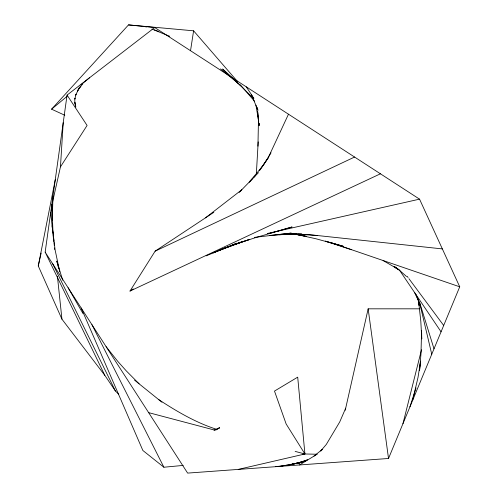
<?xml version="1.0" encoding="UTF-8"?>
<svg xmlns="http://www.w3.org/2000/svg" width="498" height="498" viewBox="0 0 498 498"><rect width="100%" height="100%" fill="white"/><g stroke="black" fill="none" stroke-linecap="round" stroke-linejoin="round"><path stroke-width="0.75" d="M257.945 146.157L258.493 118.624L257.721 111.708M421.576 330.772L420.984 353.754L419.559 370.425L420.605 361.181L418.003 377.422L412.68 400.236M52.975 196.088L52.259 220.203L51.836 204.267L52.881 229.665L53.896 241.069M256.352 173.734L258.194 141.886M259.134 125.577L259.265 123.243M52.495 202.406L60.457 166.861L63.209 122.72M45.162 252.137L67.062 95.081L154.722 27.508L419.546 199.15L459.729 286.811L388.521 458.477L187.628 473.1L45.162 252.137L104.835 375.368L115.418 390.992L118.723 394.217M190.529 50.715L193.598 30.814L128.509 24.9L51.58 109.187L64.808 115.25M104.835 375.368L61.939 319.174L38.271 265.938L55.259 179.734M38.271 265.938L41.147 253.077M345.226 410.271L368.153 308.822L419.416 308.822M402.963 423.655L421.501 349.733M409.954 406.804L416.023 387.917M345.693 408.186L339.711 421.974L326.296 444.446L320.843 450.815M259.676 170.304L268.011 158.202L288.479 114.204M271.024 152.824L263.249 165.411L249.187 182.162L252.866 178.371M380.428 173.802L129.984 291.075L155.133 251.148L213.81 212.335M60.457 166.861L87.088 125.452L67.062 95.081M259.197 170.802L260.074 169.544M260.958 168.28L268.011 158.202M82.793 83.907L78.472 88.874L80.9 86.048L77.489 90.997L79.014 88.183L75.721 95.05L76.013 94.184L74.856 99.09L74.924 98.224L74.775 101.2L75.839 107.126M320.874 450.983L322.38 449.37L314.02 456.087M253.918 177.288L254.97 176.205M240.316 191.244L258.487 172.619M239.146 192.477L241.816 189.738L205.431 217.875M51.58 109.187L66.95 96.456M81.137 84.71L89.41 77.856M129.984 291.075L133.203 288.908M219.537 427.763L217.614 428.952L219.45 427.832L214.034 430.141M299.51 464.958L316.442 454.612M155.133 251.148L354.57 157.038M307.758 459.691L300.935 462.611L306.805 460.121L299.236 462.916L305.847 460.55L297.53 463.221L304.894 460.98L294.119 463.825L302.249 462.007L292.413 464.13L302.037 462.269L290.708 464.435M206.135 255.854L236.818 243.236L212.907 252.903L243.273 241.306L219.674 249.952L249.728 239.376L233.724 244.618M232.971 244.904L256.184 237.446L292.065 226.976L269.094 233.581M238.193 469.421L304.925 453.983L317.313 454.251M267.214 233.531L274.796 231.819M275.556 231.651L419.546 199.15M279.857 466.389L300.207 462.729M215.043 430.048L216.425 429.805M254.403 237.39L291.243 233.101L269.58 235.498L296.472 233.587L279.067 234.614M275.749 466.688L291.965 464.534M81.186 308.007L142.87 450.491L163.898 467.23L183.22 465.412M302.622 454.201L304.925 453.983L297.704 377.154L274.491 391.079L286.145 423.979L304.925 453.983L295.152 451.4M279.166 234.72L301.701 234.072L288.659 234.135M290.147 234.309L306.93 234.558L294.187 233.898M298.202 234.265L317.394 235.523M128.509 24.9L154.722 27.508M306.363 234.34L442.361 248.913M295.768 234.247L301.807 235.212L296.478 234.297M295.389 234.309L306.507 236.401L296.092 234.234M296.235 234.39L315.919 238.766L343.078 246.18L325.325 241.138L351.644 249.735M148.641 412.637L214.763 430.129M217.389 429.556C196.256 422.92 176.977 411.566 158.545 399.483M330.025 242.321L459.729 286.811M144.887 26.531L146.294 27.035M151.921 29.052L169.731 36.298M154.224 29.843L158.949 31.573M383.118 260.554L397.684 268.97L394.117 266.561L398.232 269.387L394.746 266.916L398.78 269.804L395.375 267.27L399.328 270.221M399.875 270.638L406.549 276.514M134.56 380.161L161.95 402.228M220.521 68.898L237.926 83.147L253.301 98.262M237.926 83.147L222.637 69.023L240.727 85.818M139.104 383.821L126.156 370.749L117.746 361.336L106.118 346.683M193.598 30.814L237.297 81.299M240.347 84.816L254.571 101.256M407.208 276.353L408.08 277.523M408.945 278.693L443.687 325.487M399.234 269.773L441.06 331.811M246.267 86.839L252.866 96.755M253.214 97.278L253.912 98.318M68.126 287.763L81.803 311.536M82.158 312.159L82.88 313.41M91.943 324.696L163.898 467.23M52.713 263.853L115.418 390.992M414.566 292.457L419.005 301.894M415.923 294.449L419.31 302.628M251.478 94.67L257.939 110.307L257.086 107.331M419.727 302.734L434.007 348.818M62.704 280.2L56.791 261.033L58.615 268.322M419.465 302.18L431.754 354.246M59.723 271.802L55.147 250.083L52.103 225.787M255.947 105.128L258.699 121.643M74.899 103.117L74.737 102.252L75.428 106.08M418.152 299.566L419.235 305.691L418.401 299.198M368.153 308.822L388.521 458.477M418.376 299.329L420.822 321.391L421.744 338.914L421.663 332.957M50.696 212.447L52.881 233.195M53.037 234.683L53.348 237.646M53.504 239.127L53.74 241.349M57.407 276.185L61.939 319.174M257.578 111.658L258.904 125.409M54.033 242.588L54.301 245.626M54.506 247.904L54.643 249.43M258.798 123.155L258.954 125.421"/></g></svg>
